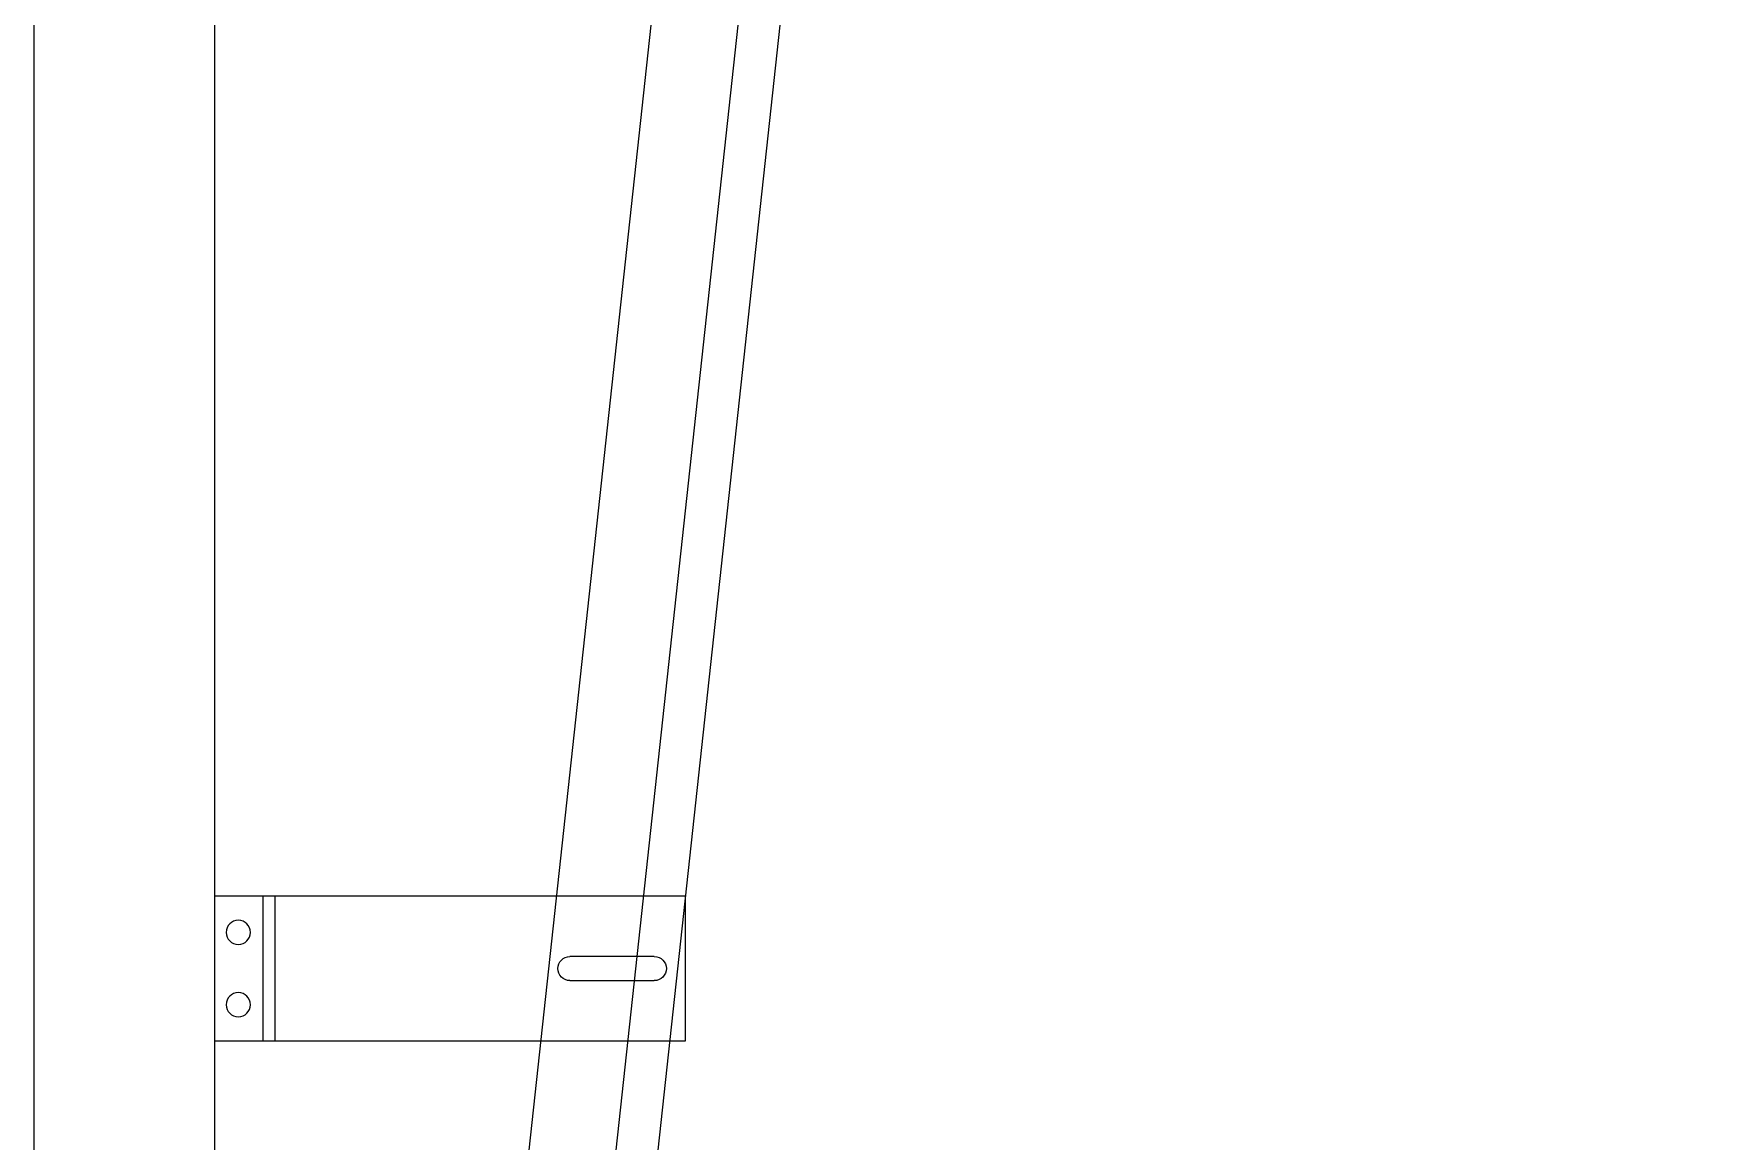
# Model space of a CAD drawing. Header units: millimetres. Extents: x 4754612 to 5801174, y 2368242 to 2777223.
# Drawn here: x 5553239 to 5553939, y 2415253 to 2415712 of the extents above; entities that cross this region are included whole.
import ezdxf

# ---------------------------------------------------------------- set-up
doc = ezdxf.new("R2010")
doc.units = ezdxf.units.MM
doc.header["$LTSCALE"] = 1000
for name, color, linetype in [('DOOR', 4, 'Continuous'), ('OHD Frame', 6, 'Continuous'), ('OHD Track', 4, 'Continuous')]:
    doc.layers.add(name, color=color, linetype=linetype)

# ---------------------------------------------------------------- blocks, each defined once
blk = doc.blocks.new('A$C27682B79')
at = {"color": 0}
for p, q in [((-1743.637698584236, 4279.10870896047), (-1743.637698584236, 4339.10870896047)), ((-1743.637698584236, 4339.10870896047), (-1548.214285712689, 4339.10870896047)), ((-1573.214285712689, 4339.10870896047), (-1573.214285712689, 4279.10870896047)), ((-1568.214285712689, 4339.10870896047), (-1568.214285712689, 4279.10870896047)), ((-1548.214285712689, 4339.10870896047), (-1548.214285712689, 4279.10870896047)), ((-1730.637698584236, 4314.10870896047), (-1695.637698584236, 4314.10870896047)), ((-1695.637698584236, 4304.10870896047), (-1730.637698584236, 4304.10870896047)), ((-1548.214285712689, 4279.10870896047), (-1743.637698584236, 4279.10870896047))]:
    blk.add_line(p, q, dxfattribs=at)
for centre in [(-1558.074787130579, 4324.10870896047), (-1558.074787130579, 4294.10870896047)]:
    blk.add_circle(centre, 5, dxfattribs=at)
for centre, start, end in [((-1730.637698584236, 4309.10870896047), 90, 270), ((-1695.637698584236, 4309.10870896047), 270, 90)]:
    blk.add_arc(centre, 4.999999999992724, start, end, dxfattribs=at)
at = {"layer": 'OHD Frame'}
for p, q in [((-1548.214285712689, 9560.000000003725), (-1548.214285712689, 1.383014023303986e-07)), ((-1473.214285712689, 9560.000000003725), (-1473.214285712689, 1.383014023303986e-07))]:
    blk.add_line(p, q, dxfattribs=at)
at = {"layer": 'OHD Track'}
for p, q in [((-2120.02629160881, 8305.769513393287), (-1653.214285712689, 4000.000000138301)), ((-2173.214285712689, 8300.000000138301), (-1706.710900487378, 3999.398163222242)), ((-2155.816343716346, 8301.887224100064), (-1689.212007803842, 3999.595025764778))]:
    blk.add_line(p, q, dxfattribs=at)

msp = doc.modelspace()

# ---------------------------------------------------------------- block references
at = {"layer": 'DOOR', "xscale": -1}
msp.add_blockref('A$C27682B79', (5551765.294554628, 2411015.382311775), dxfattribs=at)

doc.saveas('drawing.dxf')
